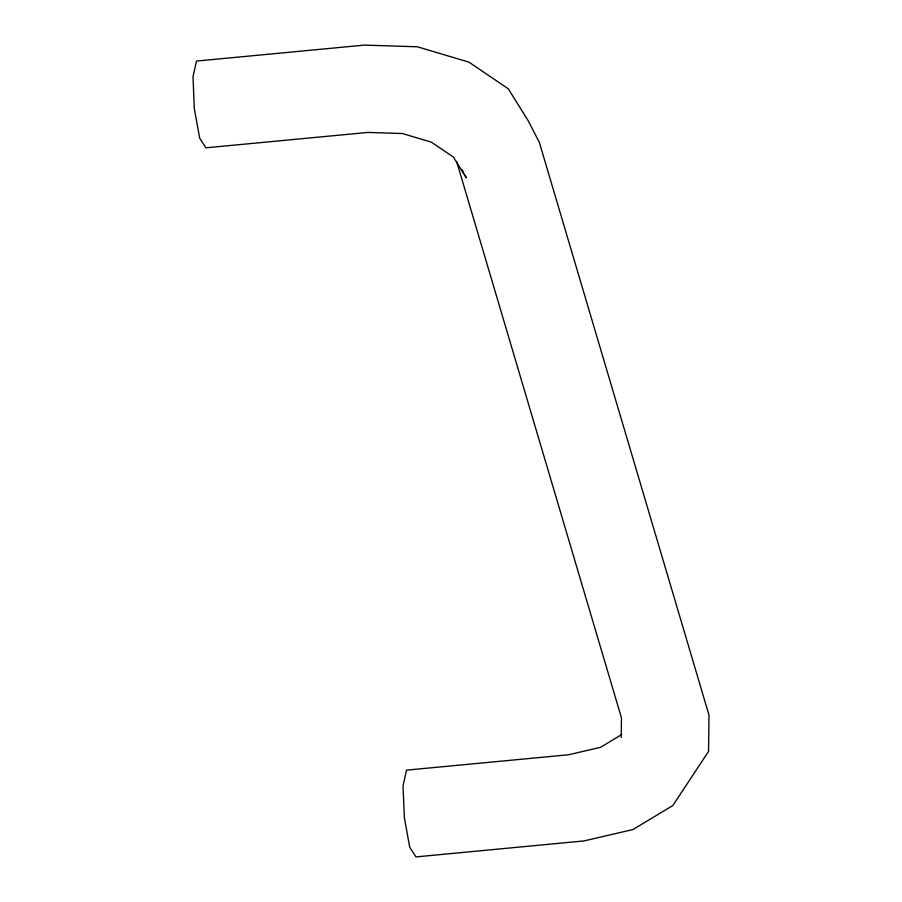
<?xml version="1.0" encoding="UTF-8"?>
<svg xmlns="http://www.w3.org/2000/svg" width="902" height="902" viewBox="0 0 902 902"><rect width="100%" height="100%" fill="white"/><g stroke="black" fill="none" stroke-linecap="round" stroke-linejoin="round"><path stroke-width="1.35" d="M621.219 737.453L621.455 717.845L456.637 161.435M621.692 734.566L600.495 747.341L568.531 754.76L406.531 770.15L403.036 785.822L404.355 817.731L409.7 847.17L415.957 856.9L583.944 840.935L632.956 829.558L672.858 805.52L708.566 751.377L709.006 715.128L539.351 142.403L528.098 120.609L508.232 88.723L468.939 62.148L417.367 46.791L364.476 45.1L196.489 61.065L192.994 76.738L194.313 108.646L199.658 138.085L205.915 147.815L367.915 132.425L402.405 133.53L431.314 142.133L453.334 157.027L466.289 177.829L464.417 174.187M461.914 169.35L463.166 171.775"/></g></svg>
